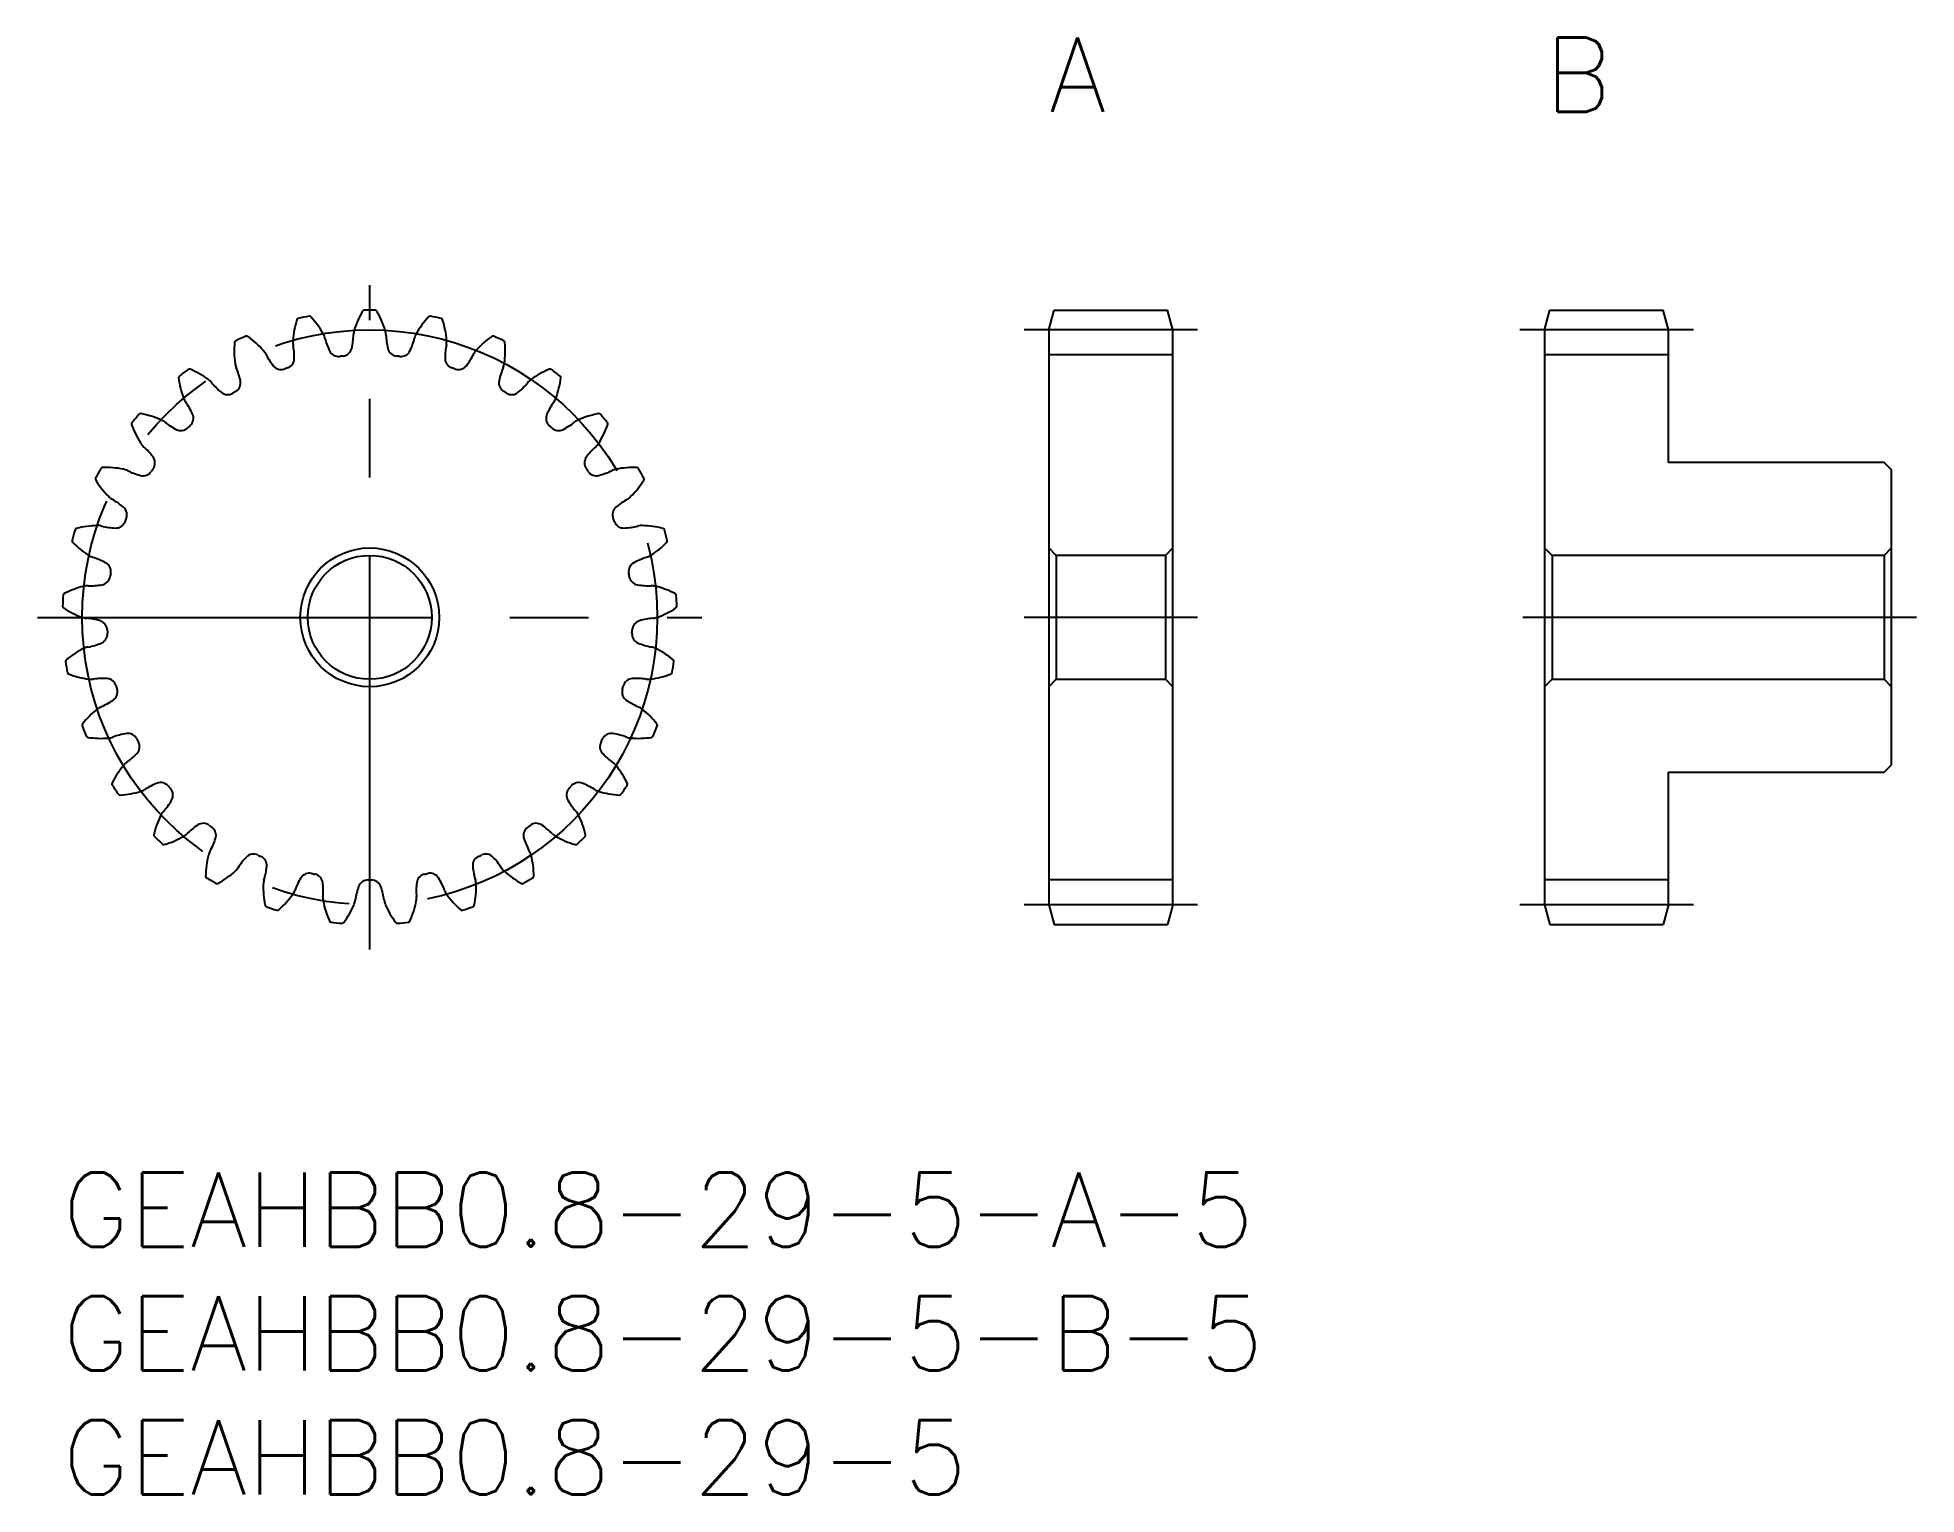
# Model space of a CAD drawing. Extents: x -1 to 74.8, y -13 to 45.8.
import ezdxf

# ---------------------------------------------------------------- set-up
doc = ezdxf.new("R2010")
doc.units = 0
doc.header["$LTSCALE"] = 0.5
doc.linetypes.add('CENTER', pattern=[50.8, 31.75, -6.35, 6.35, -6.35])
for name, color, linetype in [('MSM_CENTER', 1, 'CENTER'), ('MSM_CONTINUOUS', 7, 'CONTINUOUS'), ('MSM_PART_NUMBER', 7, 'CONTINUOUS')]:
    doc.layers.add(name, color=color, linetype=linetype)
doc.styles.get("Standard").update_dxf_attribs({"font": 'txt.shx', "height": 1, "bigfont": 'bigfont.shx'})

# ---------------------------------------------------------------- blocks, each defined once
blk = doc.blocks.new('*U2')
at = {"layer": 'MSM_PART_NUMBER'}
blk.add_text('GEAHBB0.8-29-5-A-5', height=3, dxfattribs=at).set_placement((0, -3))
blk = doc.blocks.new('*U3')
at = {"layer": 'MSM_PART_NUMBER'}
blk.add_text('GEAHBB0.8-29-5-B-5', height=3, dxfattribs=at).set_placement((0, -8))
blk = doc.blocks.new('*U4')
at = {"layer": 'MSM_PART_NUMBER'}
blk.add_text('GEAHBB0.8-29-5', height=3, dxfattribs=at).set_placement((0, -13))
blk = doc.blocks.new('*U5')
at = {"layer": 'MSM_PART_NUMBER'}
blk.add_text('A', height=3, dxfattribs=at).set_placement((39.8, 42.8))
blk = doc.blocks.new('*U6')
at = {"layer": 'MSM_PART_NUMBER'}
blk.add_text('B', height=3, dxfattribs=at).set_placement((59.8, 42.8))

msp = doc.modelspace()

# ---------------------------------------------------------------- linework, layer by layer
at = {"layer": 'MSM_CENTER'}
for p, q in [((12.4, 9), (12.4, 35.8)), ((45.8, 34), (38.8, 34)), ((65.8, 34), (58.8, 34)), ((-1, 22.4), (25.8, 22.4)), ((45.8, 22.4), (38.8, 22.4)), ((74.8, 22.4), (58.8, 22.4)), ((45.8, 10.8), (38.8, 10.8)), ((65.8, 10.8), (58.8, 10.8))]:
    msp.add_line(p, q, dxfattribs=at)
msp.add_circle((12.4, 22.4), 11.6, dxfattribs=at)
at = {"layer": 'MSM_CONTINUOUS'}
for p, q in [((39.8, 34), (40.014, 34.8)), ((40.014, 34.8), (44.586, 34.8)), ((44.8, 34), (44.586, 34.8)), ((59.8, 34), (60.014, 34.8)), ((60.014, 34.8), (64.586, 34.8)), ((64.8, 34), (64.586, 34.8)), ((39.8, 34), (39.8, 10.8)), ((44.8, 10.8), (44.8, 34)), ((59.8, 34), (59.8, 10.8)), ((64.8, 28.65), (64.8, 34)), ((44.8, 33), (39.8, 33)), ((64.8, 33), (59.8, 33)), ((73.5, 28.65), (64.8, 28.65)), ((73.8, 28.35), (73.5, 28.65)), ((73.8, 16.45), (73.8, 28.35)), ((39.8, 25.2), (40.1, 24.9)), ((44.5, 24.9), (44.8, 25.2)), ((59.8, 25.2), (60.1, 24.9)), ((73.5, 24.9), (73.8, 25.2)), ((40.1, 24.9), (40.1, 19.9)), ((44.5, 24.9), (40.1, 24.9)), ((44.5, 24.9), (44.5, 19.9)), ((60.1, 24.9), (60.1, 19.9)), ((73.5, 24.9), (60.1, 24.9)), ((73.5, 24.9), (73.5, 19.9)), ((40.1, 19.9), (39.8, 19.6)), ((40.1, 19.9), (44.5, 19.9)), ((44.8, 19.6), (44.5, 19.9)), ((60.1, 19.9), (59.8, 19.6)), ((60.1, 19.9), (73.5, 19.9)), ((73.8, 19.6), (73.5, 19.9)), ((64.8, 10.8), (64.8, 16.15)), ((64.8, 16.15), (73.5, 16.15)), ((73.5, 16.15), (73.8, 16.45)), ((44.8, 11.8), (39.8, 11.8)), ((64.8, 11.8), (59.8, 11.8)), ((39.8, 10.8), (40.014, 10)), ((44.8, 10.8), (44.586, 10)), ((59.8, 10.8), (60.014, 10)), ((64.8, 10.8), (64.586, 10)), ((40.014, 10), (44.586, 10)), ((60.014, 10), (64.586, 10))]:
    msp.add_line(p, q, dxfattribs=at)
for radius in [2.8, 2.5]:
    msp.add_circle((12.4, 22.4), radius, dxfattribs=at)
for centre, radius, start, end in [((12.911, 33.294), 3.625, 162.11228, 175.51724), ((9.537, 34.383), 0.08, 103.43786, 162.11231), ((12.4, 22.4), 12.4, 101.38972, 103.43786), ((9.967, 34.477), 0.08, 42.71531, 101.38972), ((7.362, 32.073), 3.625, 29.31035, 42.71531), ((15.241, 32.929), 3.625, 149.69849, 163.10345), ((12.18, 34.718), 0.08, 91.02407, 149.69852), ((12.4, 22.4), 12.4, 88.97593, 91.02407), ((12.62, 34.718), 0.08, 30.30147, 88.97593), ((9.559, 32.929), 3.625, 16.89655, 30.30151), ((17.438, 32.073), 3.625, 137.28469, 150.68965), ((14.833, 34.477), 0.08, 78.61028, 137.28472), ((12.4, 22.4), 12.4, 76.56214, 78.61028), ((15.263, 34.383), 0.08, 17.88772, 76.56214), ((11.889, 33.294), 3.625, 4.48276, 17.88772), ((10.557, 33.149), 3.625, 174.52607, 187.93103), ((7.028, 33.487), 0.08, 115.85166, 174.5261), ((12.4, 22.4), 12.4, 113.80352, 115.85166), ((7.428, 33.672), 0.08, 55.1291, 113.80352), ((5.401, 30.764), 3.625, 41.72414, 55.1291), ((9.951, 33.526), 0.656, 175.51723, 190.71285), ((6.457, 32.865), 2.9, 359.59537, 10.71285), ((9.951, 33.526), 0.656, 14.11474, 29.31035), ((13.4, 34.393), 2.9, 194.11474, 205.23221), ((8.845, 33.898), 2.9, 347.18158, 358.29906), ((12.4, 33.792), 0.656, 163.10344, 178.29905), ((12.4, 33.792), 0.656, 1.70095, 16.89656), ((15.955, 33.898), 2.9, 181.70094, 192.81842), ((11.4, 34.393), 2.9, 334.76779, 345.88526), ((14.849, 33.526), 0.656, 150.68964, 165.88526), ((18.343, 32.865), 2.9, 169.28715, 180.40463), ((14.849, 33.526), 0.656, 349.28715, 4.48276), ((19.399, 30.764), 3.625, 124.8709, 138.27586), ((17.372, 33.672), 0.08, 66.19648, 124.87092), ((12.4, 22.4), 12.4, 64.14834, 66.19648), ((17.772, 33.487), 0.08, 5.47393, 64.14834), ((14.243, 33.149), 3.625, 352.06897, 5.47393), ((7.617, 32.739), 0.656, 187.93102, 203.12664), ((7.617, 32.739), 0.656, 26.52853, 41.72415), ((10.798, 34.328), 2.9, 206.52853, 217.64601), ((8.957, 32.847), 0.4, 288.2424, 359.59538), ((11.139, 33.327), 0.4, 205.23221, 276.58519), ((12.4, 22.4), 10.6, 95.82861, 96.58519), ((11.283, 33.343), 0.4, 275.82861, 347.18157), ((13.517, 33.343), 0.4, 192.81841, 264.17139), ((12.4, 22.4), 10.6, 83.41481, 84.17139), ((13.661, 33.327), 0.4, 263.41482, 334.76779), ((15.843, 32.847), 0.4, 180.40464, 251.7576), ((14.002, 34.328), 2.9, 322.35399, 333.47147), ((17.183, 32.739), 0.656, 138.27585, 153.47147), ((17.183, 32.739), 0.656, 336.87336, 352.06897), ((4.77, 32.073), 0.08, 128.26545, 186.93989), ((8.289, 32.501), 3.625, 186.93987, 200.34483), ((12.4, 22.4), 12.4, 126.21731, 128.26545), ((5.121, 32.34), 0.08, 67.54285, 126.21731), ((3.767, 29.063), 3.625, 54.13793, 67.54289), ((5.506, 31.469), 0.656, 38.94233, 54.13794), ((8.272, 33.705), 2.9, 218.94232, 230.0598), ((6.791, 31.863), 0.4, 300.65619, 12.00917), ((4.346, 31.342), 2.9, 12.00917, 23.12664), ((8.819, 32.801), 0.4, 217.64602, 288.99898), ((12.4, 22.4), 10.6, 108.2424, 108.99898), ((12.4, 22.4), 10.6, 71.00102, 71.7576), ((15.981, 32.801), 0.4, 251.00103, 322.35398), ((18.009, 31.863), 0.4, 167.99084, 239.34381), ((20.454, 31.342), 2.9, 156.87336, 167.99084), ((16.528, 33.705), 2.9, 309.9402, 321.05768), ((19.294, 31.469), 0.656, 125.86206, 141.05767), ((21.033, 29.063), 3.625, 112.45711, 125.86207), ((19.679, 32.34), 0.08, 53.78269, 112.45713), ((12.4, 22.4), 12.4, 51.73455, 53.78269), ((16.511, 32.501), 3.625, 339.65517, 353.06013), ((20.03, 32.073), 0.08, 353.06013, 51.73455), ((5.506, 31.469), 0.656, 200.34481, 215.54043), ((2.612, 29.402), 2.9, 24.42296, 35.54043), ((6.667, 31.788), 0.4, 230.05981, 301.41277), ((12.4, 22.4), 10.6, 120.65619, 121.41277), ((12.4, 22.4), 10.6, 58.58723, 59.34381), ((18.133, 31.788), 0.4, 238.58724, 309.94019), ((22.188, 29.402), 2.9, 144.45957, 155.57704), ((19.294, 31.469), 0.656, 324.45957, 339.65518), ((12.4, 22.4), 12.4, 138.6311, 140.67924), ((3.154, 30.542), 0.08, 79.95669, 138.6311), ((2.536, 27.052), 3.625, 66.55172, 79.95669), ((3.717, 29.775), 0.656, 51.35612, 66.55173), ((4.888, 30.436), 0.4, 313.06998, 24.42297), ((19.912, 30.436), 0.4, 155.57705, 226.93002), ((21.083, 29.775), 0.656, 113.44826, 128.64388), ((22.264, 27.052), 3.625, 100.04331, 113.44827), ((21.646, 30.542), 0.08, 41.3689, 100.04334), ((12.4, 22.4), 12.4, 39.32076, 41.3689), ((2.869, 30.207), 0.08, 140.67924, 199.35369), ((6.214, 31.382), 3.625, 199.35366, 212.75862), ((5.938, 32.553), 2.9, 231.35612, 242.47359), ((4.783, 30.336), 0.4, 242.47359, 313.82657), ((12.4, 22.4), 10.6, 133.06998, 133.82657), ((12.4, 22.4), 10.6, 46.17343, 46.93002), ((20.017, 30.336), 0.4, 226.17344, 297.5264), ((18.862, 32.553), 2.9, 297.52641, 308.64388), ((18.586, 31.382), 3.625, 327.24138, 340.64634), ((21.931, 30.207), 0.08, 340.64634, 39.32076), ((3.717, 29.775), 0.656, 212.75861, 227.95423), ((1.336, 27.134), 2.9, 36.83675, 47.95423), ((3.336, 28.633), 0.4, 325.48378, 36.83676), ((21.464, 28.633), 0.4, 143.16326, 214.51622), ((23.464, 27.134), 2.9, 132.04577, 143.16325), ((21.083, 29.775), 0.656, 312.04577, 327.24138), ((12.4, 22.4), 12.4, 151.04489, 153.09304), ((1.62, 28.364), 0.08, 92.37048, 151.04489), ((1.767, 24.822), 3.625, 78.96552, 92.37048), ((2.335, 27.736), 0.656, 63.76991, 78.96552), ((3.907, 30.926), 2.9, 243.76991, 254.88739), ((3.255, 28.513), 0.4, 254.88738, 326.24036), ((12.4, 22.4), 10.6, 145.48378, 146.24036), ((12.4, 22.4), 10.6, 33.75964, 34.51622), ((21.545, 28.513), 0.4, 213.75965, 285.11261), ((20.893, 30.926), 2.9, 285.11261, 296.23009), ((22.465, 27.736), 0.656, 101.03447, 116.23009), ((23.033, 24.822), 3.625, 87.62952, 101.03448), ((23.18, 28.364), 0.08, 28.95511, 87.62954), ((12.4, 22.4), 12.4, 26.90696, 28.95511), ((1.414, 27.975), 0.08, 153.09304, 211.76748), ((4.428, 29.842), 3.625, 211.76745, 225.17241), ((20.372, 29.842), 3.625, 314.82759, 328.23255), ((23.386, 27.975), 0.08, 328.23255, 26.90696), ((2.335, 27.736), 0.656, 225.1724, 240.36802), ((0.576, 24.645), 2.9, 49.25054, 60.36802), ((2.208, 26.539), 0.4, 337.89757, 49.25054), ((22.592, 26.539), 0.4, 130.74946, 202.10243), ((24.224, 24.645), 2.9, 119.63198, 130.74946), ((22.465, 27.736), 0.656, 299.63198, 314.82759), ((12.4, 22.4), 12.4, 163.45869, 165.50683), ((0.59, 25.908), 0.08, 104.78423, 163.45869), ((1.494, 22.48), 3.625, 91.37931, 104.78427), ((1.423, 25.448), 0.656, 76.18371, 91.37931), ((2.272, 28.901), 2.9, 256.1837, 267.30118), ((2.155, 26.404), 0.4, 267.30117, 338.65415), ((12.4, 22.4), 10.6, 157.89757, 158.65415), ((12.4, 22.4), 10.6, 21.34585, 22.10243), ((22.645, 26.404), 0.4, 201.34586, 272.69881), ((22.528, 28.901), 2.9, 272.69882, 283.8163), ((23.377, 25.448), 0.656, 88.62068, 103.81629), ((23.306, 22.48), 3.625, 75.21573, 88.62069), ((24.21, 25.908), 0.08, 16.54131, 75.21575), ((12.4, 22.4), 12.4, 14.49317, 16.54131), ((0.472, 25.483), 0.08, 165.50683, 224.18127), ((3.014, 27.954), 3.625, 224.18125, 237.5862), ((21.786, 27.954), 3.625, 302.41379, 315.81876), ((24.328, 25.483), 0.08, 315.81876, 14.49317), ((1.423, 25.448), 0.656, 237.58619, 252.78181), ((0.37, 22.051), 2.9, 61.66434, 72.78181), ((1.557, 24.251), 0.4, 350.31137, 61.66433), ((23.243, 24.251), 0.4, 118.33567, 189.68864), ((24.43, 22.051), 2.9, 107.21819, 118.33566), ((23.377, 25.448), 0.656, 287.21819, 302.4138), ((1.732, 20.134), 3.625, 103.7931, 117.19806), ((1.024, 23.017), 0.656, 88.5975, 103.79311), ((1.112, 26.572), 2.9, 268.5975, 279.71497), ((1.533, 24.108), 0.4, 279.71497, 351.06795), ((12.4, 22.4), 10.6, 170.31136, 171.06795), ((12.4, 22.4), 10.6, 8.93205, 9.68864), ((23.267, 24.108), 0.4, 188.93206, 260.28502), ((23.688, 26.572), 2.9, 260.28503, 271.4025), ((23.776, 23.017), 0.656, 76.20688, 91.4025), ((23.068, 20.134), 3.625, 62.80193, 76.20689), ((12.4, 22.4), 12.4, 175.87248, 177.92062), ((0.088, 22.847), 0.08, 177.92062, 236.59506), ((0.112, 23.287), 0.08, 117.19802, 175.87248), ((2.04, 25.806), 3.625, 236.59504, 250), ((22.76, 25.806), 3.625, 290, 303.40496), ((24.688, 23.287), 0.08, 4.12752, 62.80196), ((24.712, 22.847), 0.08, 303.40496, 2.07938), ((12.4, 22.4), 12.4, 2.07938, 4.12752), ((1.024, 23.017), 0.656, 249.99998, 265.1956), ((0.727, 19.473), 2.9, 74.07813, 85.19561), ((1.412, 21.877), 0.4, 2.72516, 74.07813), ((23.388, 21.877), 0.4, 105.92188, 177.27484), ((24.073, 19.473), 2.9, 94.80439, 105.92187), ((23.776, 23.017), 0.656, 274.8044, 290), ((0.479, 24.048), 2.9, 281.01129, 292.12876), ((1.42, 21.732), 0.4, 292.12876, 3.48174), ((12.4, 22.4), 10.6, 182.72516, 183.48174), ((12.4, 22.4), 10.6, 356.51826, 357.27484), ((23.38, 21.732), 0.4, 176.51827, 247.87123), ((24.321, 24.048), 2.9, 247.87123, 258.98871), ((0.209, 20.624), 0.08, 129.61186, 188.28627), ((12.4, 22.4), 12.4, 188.28627, 190.33442), ((2.469, 17.893), 3.625, 116.2069, 129.61186), ((1.158, 20.557), 0.656, 101.01129, 116.2069), ((23.642, 20.557), 0.656, 63.79309, 78.98871), ((22.331, 17.893), 3.625, 50.38814, 63.7931), ((12.4, 22.4), 12.4, 349.66558, 351.71373), ((24.591, 20.624), 0.08, 351.71373, 50.38816), ((0.28, 20.19), 0.08, 190.33442, 249.00886), ((1.55, 23.5), 3.625, 249.00883, 262.41379), ((1.158, 20.557), 0.656, 262.41378, 277.6094), ((1.629, 17.032), 2.9, 86.49192, 97.6094), ((1.782, 19.527), 0.4, 15.13896, 86.49193), ((23.018, 19.527), 0.4, 93.50808, 164.86105), ((23.171, 17.032), 2.9, 82.3906, 93.50808), ((23.642, 20.557), 0.656, 262.3906, 277.58621), ((23.25, 23.5), 3.625, 277.58621, 290.99117), ((24.52, 20.19), 0.08, 290.99117, 349.66558), ((0.403, 21.447), 2.9, 293.42508, 304.54256), ((1.821, 19.387), 0.4, 304.54255, 15.89553), ((12.4, 22.4), 10.6, 195.13895, 195.89553), ((22.979, 19.387), 0.4, 164.10448, 235.45743), ((12.4, 22.4), 10.6, 344.10447, 344.86105), ((24.397, 21.447), 2.9, 235.45744, 246.57492), ((3.67, 15.864), 3.625, 128.62069, 142.02565), ((1.817, 18.183), 0.656, 113.42508, 128.62069), ((22.983, 18.183), 0.656, 51.3793, 66.57492), ((21.13, 15.864), 3.625, 37.97435, 51.37931), ((0.875, 18.045), 0.08, 142.02565, 200.70007), ((12.4, 22.4), 12.4, 200.70007, 202.74821), ((1.038, 17.636), 0.08, 202.74821, 261.42265), ((1.567, 21.141), 3.625, 261.42262, 274.82758), ((1.817, 18.183), 0.656, 274.82757, 290.02319), ((3.035, 14.842), 2.9, 98.90572, 110.02319), ((2.648, 17.312), 0.4, 27.55275, 98.90571), ((12.4, 22.4), 10.6, 207.55274, 208.30933), ((12.4, 22.4), 10.6, 331.69067, 332.44726), ((22.152, 17.312), 0.4, 81.09428, 152.44726), ((21.765, 14.842), 2.9, 69.97681, 81.09428), ((22.983, 18.183), 0.656, 249.97681, 265.17242), ((23.233, 21.141), 3.625, 265.17241, 278.57738), ((23.762, 17.636), 0.08, 278.57738, 337.25179), ((12.4, 22.4), 12.4, 337.25179, 339.29993), ((23.925, 18.045), 0.08, 339.29993, 37.97437), ((0.889, 18.89), 2.9, 305.83888, 316.95635), ((2.716, 17.183), 0.4, 316.95634, 28.30933), ((22.084, 17.183), 0.4, 151.69068, 223.04364), ((23.911, 18.89), 2.9, 223.04365, 234.16112), ((5.279, 14.14), 3.625, 141.03448, 154.43945), ((2.971, 16.007), 0.656, 125.83888, 141.03449), ((21.829, 16.007), 0.656, 38.9655, 54.16112), ((19.521, 14.14), 3.625, 25.56056, 38.96551), ((2.081, 15.67), 0.08, 154.43945, 213.11386), ((12.4, 22.4), 12.4, 213.11386, 215.162), ((2.328, 15.305), 0.08, 215.162, 273.83644), ((2.091, 18.842), 3.625, 273.83642, 287.24138), ((2.971, 16.007), 0.656, 287.24136, 302.43698), ((4.878, 13.005), 2.9, 111.31951, 122.43699), ((3.969, 15.334), 0.4, 39.96654, 111.31952), ((12.4, 22.4), 10.6, 219.96654, 220.72312), ((4.063, 15.224), 0.4, 329.37014, 40.72312), ((20.737, 15.224), 0.4, 139.27689, 210.62985), ((12.4, 22.4), 10.6, 319.27688, 320.03346), ((20.831, 15.334), 0.4, 68.68048, 140.03346), ((19.922, 13.005), 2.9, 57.56301, 68.68049), ((21.829, 16.007), 0.656, 237.56302, 252.75862), ((22.709, 18.842), 3.625, 252.75862, 266.16358), ((22.472, 15.305), 0.08, 266.16358, 324.838), ((12.4, 22.4), 12.4, 324.838, 326.88614), ((22.719, 15.67), 0.08, 326.88614, 25.56058), ((7.221, 12.802), 3.625, 153.44828, 166.85324), ((4.566, 14.129), 0.656, 138.25267, 153.44828), ((1.912, 16.497), 2.9, 318.25267, 329.37014), ((22.888, 16.497), 2.9, 210.62985, 221.74733), ((20.234, 14.129), 0.656, 26.55171, 41.74733), ((17.579, 12.802), 3.625, 13.14676, 26.55172), ((4.566, 14.129), 0.656, 299.65516, 314.85078), ((7.074, 11.608), 2.9, 123.7333, 134.85078), ((5.685, 13.687), 0.4, 52.38033, 123.7333), ((12.4, 22.4), 10.6, 232.38033, 233.13691), ((5.801, 13.599), 0.4, 341.78393, 53.13691), ((18.999, 13.599), 0.4, 126.8631, 198.21606), ((12.4, 22.4), 10.6, 306.86309, 307.61967), ((19.115, 13.687), 0.4, 56.26669, 127.61967), ((17.726, 11.608), 2.9, 45.14922, 56.2667), ((20.234, 14.129), 0.656, 225.14922, 240.34483), ((3.769, 13.609), 0.08, 166.85324, 225.52765), ((12.4, 22.4), 12.4, 225.52765, 227.57579), ((4.089, 13.306), 0.08, 227.57579, 286.25024), ((3.097, 16.709), 3.625, 286.25021, 299.65517), ((6.527, 12.638), 0.656, 150.66646, 165.86207), ((3.426, 14.381), 2.9, 330.66646, 341.78394), ((21.374, 14.381), 2.9, 198.21606, 209.33354), ((18.273, 12.638), 0.656, 14.13792, 29.33354), ((21.703, 16.709), 3.625, 240.34483, 253.74979), ((20.711, 13.306), 0.08, 253.74979, 312.42421), ((12.4, 22.4), 12.4, 312.42421, 314.47235), ((21.031, 13.609), 0.08, 314.47235, 13.14679), ((9.405, 11.913), 3.625, 165.86207, 179.26703), ((4.538, 14.842), 3.625, 298.664, 312.06896), ((6.527, 12.638), 0.656, 312.06895, 327.26457), ((9.518, 10.715), 2.9, 136.1471, 147.26457), ((7.715, 12.447), 0.4, 64.79413, 136.1471), ((12.4, 22.4), 10.6, 244.79412, 245.55071), ((7.847, 12.386), 0.4, 354.19772, 65.55071), ((5.36, 12.639), 2.9, 343.08025, 354.19773), ((16.953, 12.386), 0.4, 114.4493, 185.80226), ((19.44, 12.639), 2.9, 185.80227, 196.91975), ((12.4, 22.4), 10.6, 294.44929, 295.20588), ((17.085, 12.447), 0.4, 43.85289, 115.20588), ((15.282, 10.715), 2.9, 32.73543, 43.8529), ((18.273, 12.638), 0.656, 212.73543, 227.93104), ((20.262, 14.842), 3.625, 227.93103, 241.336), ((15.395, 11.913), 3.625, 0.73297, 14.13793), ((5.861, 11.959), 0.08, 179.26703, 237.94145), ((12.4, 22.4), 12.4, 237.94145, 239.98959), ((6.238, 11.732), 0.08, 239.98959, 298.66403), ((11.73, 11.515), 3.625, 178.27586, 191.68082), ((8.762, 11.604), 0.656, 163.08026, 178.27586), ((8.762, 11.604), 0.656, 324.48274, 339.67836), ((12.097, 10.369), 2.9, 148.56089, 159.67837), ((9.964, 11.673), 0.4, 77.20792, 148.56089), ((12.4, 22.4), 10.6, 257.20792, 257.9645), ((10.106, 11.642), 0.4, 6.61152, 77.9645), ((7.623, 11.354), 2.9, 355.49405, 6.61152), ((14.691, 10.585), 2.9, 160.97468, 172.09216), ((12.327, 11.4), 0.4, 89.62171, 160.97467), ((12.4, 22.4), 10.6, 269.62171, 270.37829), ((12.473, 11.4), 0.4, 19.02531, 90.37829), ((10.109, 10.585), 2.9, 7.90784, 19.02532), ((17.177, 11.354), 2.9, 173.38848, 184.50595), ((14.694, 11.642), 0.4, 102.03551, 173.38848), ((12.4, 22.4), 10.6, 282.0355, 282.79208), ((14.836, 11.673), 0.4, 31.4391, 102.79208), ((12.703, 10.369), 2.9, 20.32163, 31.43911), ((16.038, 11.604), 0.656, 200.32164, 215.51724), ((13.07, 11.515), 3.625, 348.31918, 1.72414), ((16.038, 11.604), 0.656, 1.72412, 16.91974), ((18.562, 11.732), 0.08, 241.336, 300.01041), ((12.4, 22.4), 12.4, 300.01041, 302.05855), ((18.939, 11.959), 0.08, 302.05855, 0.733), ((8.258, 10.797), 0.08, 191.68082, 250.35524), ((12.4, 22.4), 12.4, 250.35524, 252.40338), ((6.346, 13.329), 3.625, 311.0778, 324.48276), ((11.168, 11.075), 0.656, 175.49405, 190.68966), ((14.085, 11.625), 3.625, 190.68966, 204.09462), ((8.438, 12.239), 3.625, 323.49159, 336.89655), ((11.168, 11.075), 0.656, 336.89654, 352.09216), ((13.632, 11.075), 0.656, 187.90784, 203.10345), ((16.362, 12.239), 3.625, 203.10345, 216.50841), ((10.715, 11.625), 3.625, 335.90538, 349.31034), ((13.632, 11.075), 0.656, 349.31033, 4.50595), ((18.454, 13.329), 3.625, 215.51724, 228.9222), ((12.4, 22.4), 12.4, 287.59662, 289.64476), ((16.542, 10.797), 0.08, 289.64476, 348.3192), ((8.675, 10.656), 0.08, 252.40338, 311.07782), ((10.849, 10.178), 0.08, 204.09457, 262.76903), ((12.4, 22.4), 12.4, 262.76903, 264.81717), ((11.287, 10.13), 0.08, 264.81717, 323.49162), ((13.513, 10.13), 0.08, 216.50841, 275.18283), ((12.4, 22.4), 12.4, 275.18283, 277.23097), ((13.951, 10.178), 0.08, 277.23097, 335.90541), ((16.125, 10.656), 0.08, 228.9222, 287.59662)]:
    msp.add_arc(centre, radius, start, end, dxfattribs=at)

# ---------------------------------------------------------------- block references
for name in ['*U5', '*U6', '*U2', '*U3', '*U4']:
    msp.add_blockref(name, (0, 0), dxfattribs=at)

doc.saveas('drawing.dxf')
